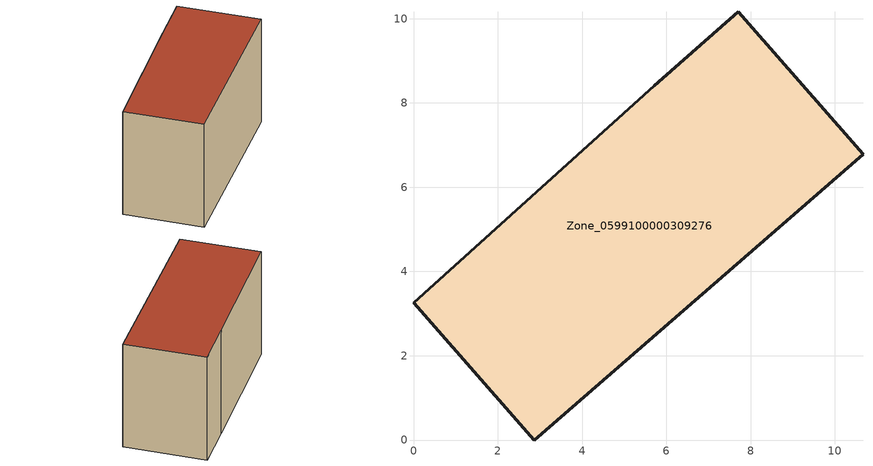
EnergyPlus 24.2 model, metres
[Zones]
Zone_0599100000309276
 floor ground (C_G): 5.72,8.41 7.71,10.16 10.67,6.78 2.86,0 0,3.26 z0
 wall outside (C_F): 2.86,0 10.67,6.78 7.71,10.16 5.72,8.41 0,3.26 2.86,0 z0:6.27
 roof outside (C_R): 7.71,10.16 5.72,8.41 0,3.26 2.86,0 10.67,6.78 z6.27
[BUILDING]
Pand.0599100000309276: North Axis=0; Terrain=City; Loads Convergence Tolerance Value=0.04; Temperature Convergence Tolerance Value=0.4; Solar Distribution=FullExterior; Maximum Number of Warmup Days=25; Minimum Number of Warmup Days=1
[Site:Location]
Rotterdam.The.Hague.AP_ZH_NLD Design_Conditions: Latitude=51.96; Longitude=4.45; Time Zone=1; Elevation=-4.5
[SITE:GROUNDTEMPERATURE:BUILDINGSURFACE]
18, 18, 18, 18, 18, 18, 18, 18, 18, 18, 18, 18
[MATERIAL] Thermal Absorptance=0.9; Solar Absorptance=0.7; Visible Absorptance=0.7
Name | Roughness | Thickness | Conductivity | Density | Specific Heat
G.TI.1946 | MediumSmooth | 0.15 | 1 | 540 | 1210
F.TI.1946 | Rough | 0.3 | 0.857143 | 1920 | 840
R.TI.1946 | MediumRough | 0.2 | 0.1 | 1500 | 1000
[CONSTRUCTION]
C_G: G.TI.1946
C_F: F.TI.1946
C_R: R.TI.1946
[ZONE]
Zone_0599100000309276: Type=1; Multiplier=1; Ceiling Height=Autocalculate; Volume=Autocalculate; Floor Area=autocalculate; Part of Total Floor Area=Yes
[ZONEINFILTRATION:DESIGNFLOWRATE]
Infil_Zone_0599100000309276: Zone or ZoneList or Space or SpaceList=Zone_0599100000309276; Schedule=AlwaysOn; Design Flow Rate Calculation Method=Flow/Area; Flow Rate per Floor Area=0.003; Constant Term Coefficient=1; Temperature Term Coefficient=0; Velocity Term Coefficient=0; Velocity Squared Term Coefficient=0
[HVACTEMPLATE:ZONE:IDEALLOADSAIRSYSTEM]
Zone_0599100000309276: Maximum Heating Supply Air Temperature=50; Minimum Cooling Supply Air Temperature=13; Maximum Heating Supply Air Humidity Ratio=0.0156; Minimum Cooling Supply Air Humidity Ratio=0.0077; Heating Limit=NoLimit; Cooling Limit=NoLimit; Dehumidification Control Type=ConstantSensibleHeatRatio; Cooling Sensible Heat Ratio=0.7; Dehumidification Setpoint=60; Humidification Control Type=None; Humidification Setpoint=30; Outdoor Air Method=None; Outdoor Air Flow Rate per Person=0.00944; Outdoor Air Flow Rate per Zone Floor Area=0; Outdoor Air Flow Rate per Zone=0; Demand Controlled Ventilation Type=None; Outdoor Air Economizer Type=NoEconomizer; Heat Recovery Type=None; Sensible Heat Recovery Effectiveness=0.7; Latent Heat Recovery Effectiveness=0.65
[ZONECONTROL:THERMOSTAT]
ThermostatControl_Zone_0599100000309276: Zone or ZoneList=Zone_0599100000309276; Control Type Schedule=DualSetpointControlType; Control 1=Thermostat_Zone_0599100000309276; Temperature Difference Between Cutout And Setpoint=0
[THERMOSTATSETPOINT:DUALSETPOINT]
Thermostat_Zone_0599100000309276: Heating Setpoint Temperature Schedule=HeatingSetpoint_Zone_0599100000309276; Cooling Setpoint Temperature Schedule=CoolingSetpoint_Zone_0599100000309276
[SCHEDULE:COMPACT]
HeatingSetpoint_Zone_0599100000309276: Through: 12/31, For: AllDays, Until: 24:00, 21
CoolingSetpoint_Zone_0599100000309276: Through: 12/31, For: AllDays, Until: 24:00, 24
DualSetpointControlType: Through: 12/31, For: AllDays, Until: 24:00, 4
AlwaysOn: Through: 12/31, For: AllDays, Until: 24:00, 1
